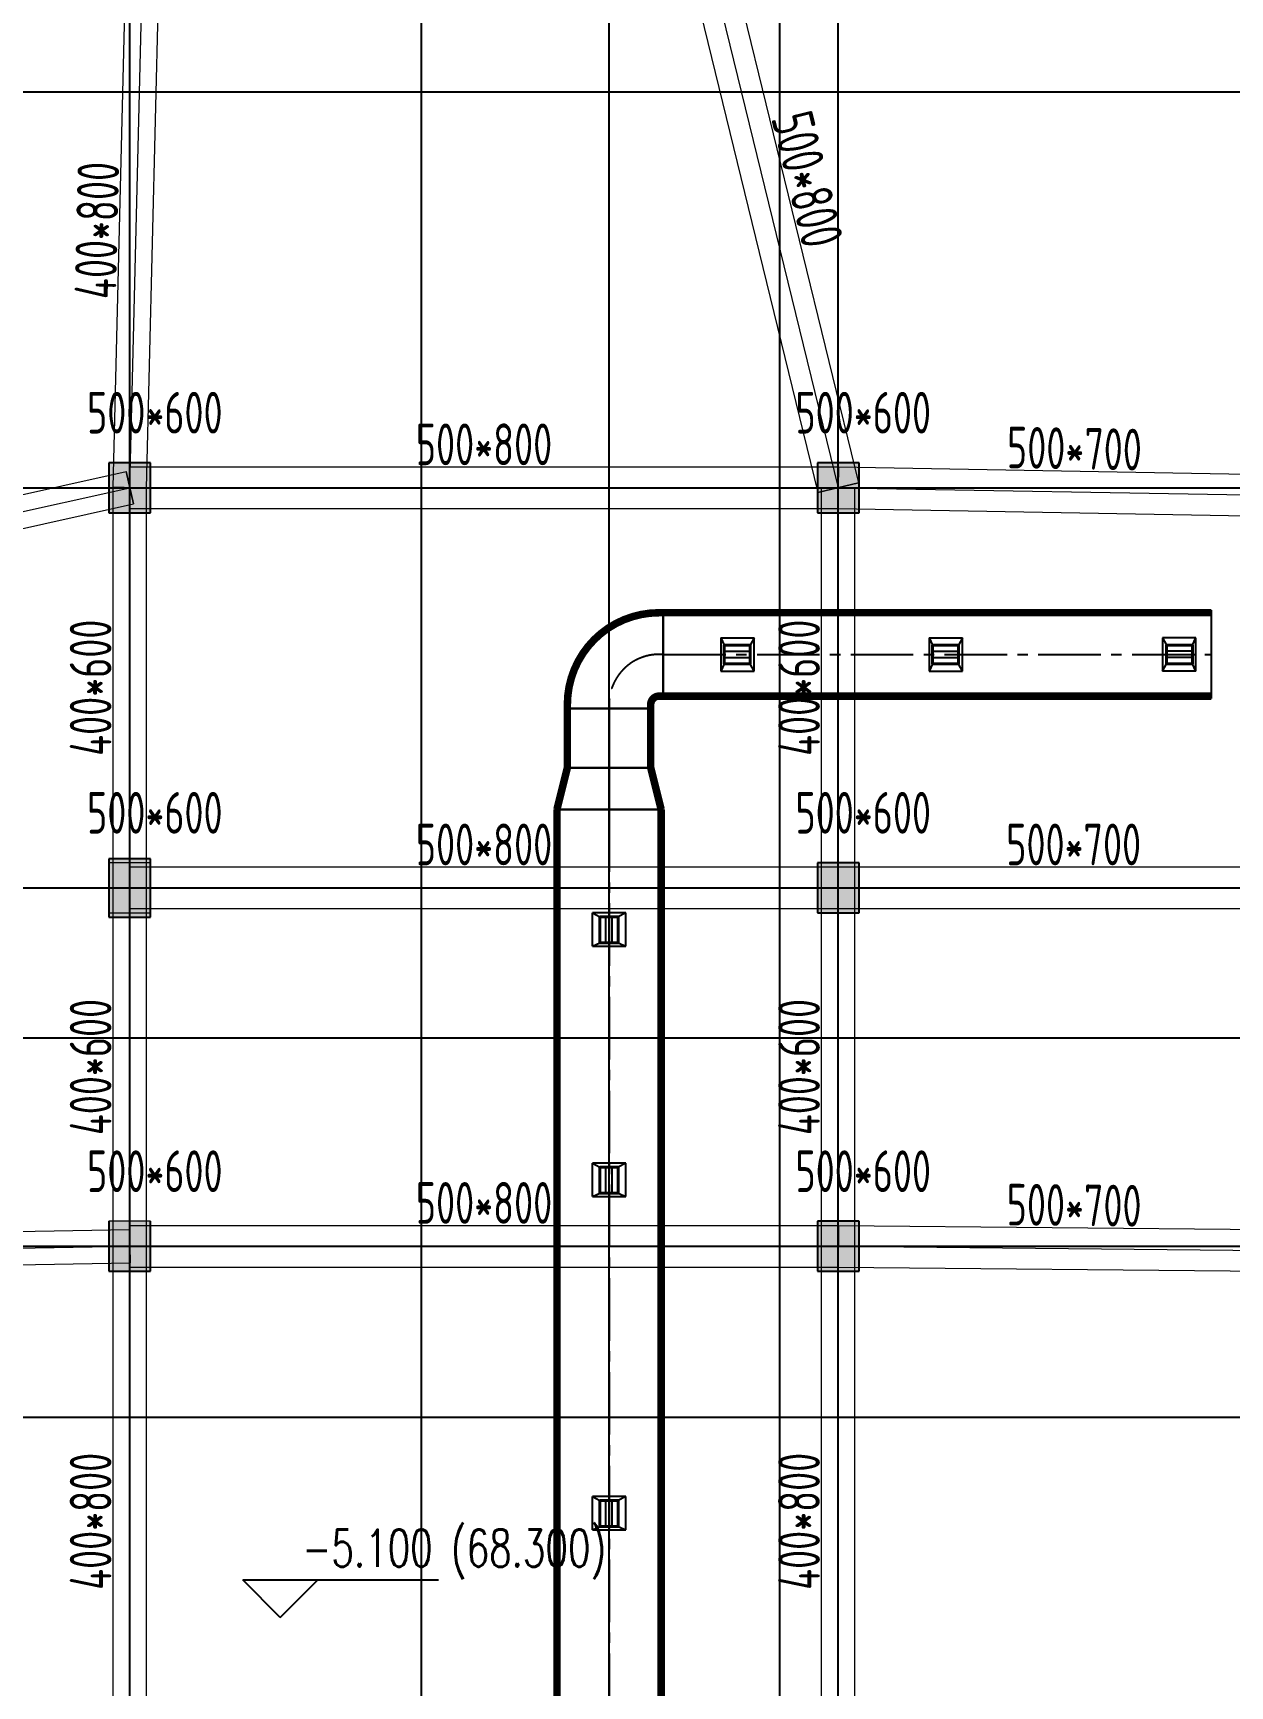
# Model space of a CAD drawing. Extents: x 369444 to 684549, y -549309 to 575337.
# Drawn here: x 390464 to 404824, y 371032 to 390861 of the extents above; entities that cross this region are included whole.
import ezdxf

# ---------------------------------------------------------------- set-up
doc = ezdxf.new("R2010")
doc.units = 0
doc.header["$LTSCALE"] = 1000
doc.header["$MEASUREMENT"] = 0
doc.linetypes.add('CENTER2', pattern=[1.125, 0.75, -0.125, 0.125, -0.125])
for name, color, linetype, lineweight, true_color in [('-1-0-1', 7, 'Continuous', 0, 0xc0c0c0), ('-1-1-2', 7, 'Continuous', 0, 0xc0c0c0), ('-2-0-1', 1, 'Continuous', 0, 0xff0000), ('-2-1-2', 9, 'Continuous', 0, 0x808080), ('11-6-1', 2, 'Continuous', 0, 0xffff00), ('11-6-2', 2, 'Continuous', 0, 0xffff00), ('11-6-5', 2, 'Continuous', 0, 0xffff00), ('12-6-1', 4, 'Continuous', 0, 0x00ffff), ('12-6-2', 4, 'Continuous', 0, 0x00ffff), ('12-6-5', 4, 'Continuous', 0, 0x00ffff)]:
    doc.layers.add(name, color=color, linetype=linetype, lineweight=lineweight, true_color=true_color)
for name, color, linetype in [('A-WALL-HATCH', 8, 'Continuous'), ('COLUMN', 9, 'Continuous'), ('DOTE', 1, 'Continuous'), ('DUCT-排烟中心线', 5, 'CENTER2'), ('DUCT-排烟法兰', 4, 'Continuous'), ('DUCT-排烟管', 2, 'Continuous'), ('DUCT-排烟管端线', 4, 'Continuous'), ('景观场地标高', 4, 'Continuous'), ('风管标注', 3, 'Continuous')]:
    doc.layers.add(name, color=color, linetype=linetype)
doc.styles.add('_TCH_DIM', font='SIMPLEX', dxfattribs={"bigfont": 'GBCBIG'})
doc.styles.add('yjkcad', font='yjkeng.shx', dxfattribs={"width": 0.7, "height": 250, "bigfont": 'yjkchn.shx'})

# ---------------------------------------------------------------- blocks, each defined once
blk = doc.blocks.new('N-风管')
at = {"color": 0, "linetype": 'Continuous'}
for p, q in [((38489234670.959183, 3905478080.368454, 2600), (38489235070.959183, 3905478080.368454, 2600)), ((38489237170.959183, 3905478080.368454, 2600), (38489237570.959183, 3905478080.368454, 2600)), ((38489240371.840157, 3905477680.368454, 2600), (38489239971.840157, 3905477680.368454, 2600)), ((38489233130.80629, 3905474378.917386, 2600), (38489233130.80629, 3905474778.917386, 2600)), ((38489233130.80629, 3905471378.917386, 2600), (38489233130.80629, 3905471778.917386, 2600)), ((38489233130.80629, 3905467379.417386, 2600), (38489233130.80629, 3905467779.417386, 2600))]:
    blk.add_line(p, q, dxfattribs=at)
at = {"color": 0}
for p, q in [((38489234670.959183, 3905478080.368454, 2600), (38489234670.959183, 3905477680.368454, 2600)), ((38489234670.959183, 3905478080.368454, 2600), (38489234710.959183, 3905477991.479566, 2600)), ((38489235070.959183, 3905478080.368454, 2600), (38489235022.959183, 3905477991.479566, 2600)), ((38489235070.959183, 3905477680.368454, 2600), (38489235070.959183, 3905478080.368454, 2600)), ((38489237170.959183, 3905478080.368454, 2600), (38489237170.959183, 3905477680.368454, 2600)), ((38489237170.959183, 3905478080.368454, 2600), (38489237210.959183, 3905477991.479566, 2600)), ((38489237570.959183, 3905478080.368454, 2600), (38489237522.959183, 3905477991.479566, 2600)), ((38489237570.959183, 3905477680.368454, 2600), (38489237570.959183, 3905478080.368454, 2600)), ((38489239971.840157, 3905478080.368454, 2600), (38489240019.840157, 3905477991.479566, 2600)), ((38489240371.840157, 3905478080.368454, 2600), (38489239971.840157, 3905478080.368454, 2600)), ((38489239971.840157, 3905478080.368454, 2600), (38489239971.840157, 3905477680.368454, 2600)), ((38489240331.840157, 3905477991.479566, 2600), (38489240371.840157, 3905478080.368454, 2600)), ((38489240371.840157, 3905477680.368454, 2600), (38489240371.840157, 3905478080.368454, 2600)), ((38489234710.959183, 3905477917.405491, 2600), (38489235022.959183, 3905477917.405491, 2600)), ((38489234710.959183, 3905477843.331418, 2600), (38489235022.959183, 3905477843.331418, 2600)), ((38489237210.959183, 3905477917.405491, 2600), (38489237522.959183, 3905477917.405491, 2600)), ((38489237210.959183, 3905477843.331418, 2600), (38489237522.959183, 3905477843.331418, 2600)), ((38489240331.840157, 3905477917.405491, 2600), (38489240019.840157, 3905477917.405491, 2600)), ((38489240331.840157, 3905477843.331418, 2600), (38489240019.840157, 3905477843.331418, 2600)), ((38489234710.959183, 3905477769.257343, 2600), (38489234670.959183, 3905477680.368454, 2600)), ((38489234670.959183, 3905477680.368454, 2600), (38489235070.959183, 3905477680.368454, 2600)), ((38489235070.959183, 3905477680.368454, 2600), (38489235022.959183, 3905477769.257343, 2600)), ((38489237210.959183, 3905477769.257343, 2600), (38489237170.959183, 3905477680.368454, 2600)), ((38489237170.959183, 3905477680.368454, 2600), (38489237570.959183, 3905477680.368454, 2600)), ((38489237570.959183, 3905477680.368454, 2600), (38489237522.959183, 3905477769.257343, 2600)), ((38489239971.840157, 3905477680.368454, 2600), (38489240019.840157, 3905477769.257343, 2600)), ((38489240371.840157, 3905477680.368454, 2600), (38489240331.840157, 3905477769.257343, 2600)), ((38489233530.80629, 3905474778.917386, 2600), (38489233130.80629, 3905474778.917386, 2600)), ((38489233130.80629, 3905474778.917386, 2600), (38489233219.695183, 3905474730.917386, 2600)), ((38489233293.769249, 3905474418.917386, 2600), (38489233293.769249, 3905474730.917386, 2600)), ((38489233367.84333, 3905474418.917386, 2600), (38489233367.84333, 3905474730.917386, 2600)), ((38489233530.80629, 3905474778.917386, 2600), (38489233441.917397, 3905474730.917386, 2600)), ((38489233530.80629, 3905474378.917386, 2600), (38489233530.80629, 3905474778.917386, 2600)), ((38489233130.80629, 3905474378.917386, 2600), (38489233219.695183, 3905474418.917386, 2600)), ((38489233130.80629, 3905474378.917386, 2600), (38489233530.80629, 3905474378.917386, 2600)), ((38489233441.917397, 3905474418.917386, 2600), (38489233530.80629, 3905474378.917386, 2600)), ((38489233530.80629, 3905471778.917386, 2600), (38489233130.80629, 3905471778.917386, 2600)), ((38489233130.80629, 3905471778.917386, 2600), (38489233219.695183, 3905471730.917386, 2600)), ((38489233293.769249, 3905471418.917386, 2600), (38489233293.769249, 3905471730.917386, 2600)), ((38489233367.84333, 3905471418.917386, 2600), (38489233367.84333, 3905471730.917386, 2600)), ((38489233530.80629, 3905471778.917386, 2600), (38489233441.917397, 3905471730.917386, 2600)), ((38489233530.80629, 3905471378.917386, 2600), (38489233530.80629, 3905471778.917386, 2600)), ((38489233130.80629, 3905471378.917386, 2600), (38489233219.695183, 3905471418.917386, 2600)), ((38489233130.80629, 3905471378.917386, 2600), (38489233530.80629, 3905471378.917386, 2600)), ((38489233441.917397, 3905471418.917386, 2600), (38489233530.80629, 3905471378.917386, 2600)), ((38489233530.80629, 3905467779.417386, 2600), (38489233130.80629, 3905467779.417386, 2600)), ((38489233130.80629, 3905467779.417386, 2600), (38489233219.695183, 3905467731.417386, 2600)), ((38489233293.769249, 3905467419.417386, 2600), (38489233293.769249, 3905467731.417386, 2600)), ((38489233367.84333, 3905467419.417386, 2600), (38489233367.84333, 3905467731.417386, 2600)), ((38489233530.80629, 3905467779.417386, 2600), (38489233441.917397, 3905467731.417386, 2600)), ((38489233530.80629, 3905467379.417386, 2600), (38489233530.80629, 3905467779.417386, 2600)), ((38489233130.80629, 3905467379.417386, 2600), (38489233219.695183, 3905467419.417386, 2600)), ((38489233130.80629, 3905467379.417386, 2600), (38489233530.80629, 3905467379.417386, 2600)), ((38489233441.917397, 3905467419.417386, 2600), (38489233530.80629, 3905467379.417386, 2600))]:
    blk.add_line(p, q, dxfattribs=at)
at = {"color": 0, "lineweight": 40}
for p, q in [((38489234710.959183, 3905477991.479566, 2600), (38489234710.959183, 3905477769.257343, 2600)), ((38489235022.959183, 3905477991.479566, 2600), (38489234710.959183, 3905477991.479566, 2600)), ((38489235022.959183, 3905477769.257343, 2600), (38489235022.959183, 3905477991.479566, 2600)), ((38489237210.959183, 3905477991.479566, 2600), (38489237210.959183, 3905477769.257343, 2600)), ((38489237522.959183, 3905477991.479566, 2600), (38489237210.959183, 3905477991.479566, 2600)), ((38489237522.959183, 3905477769.257343, 2600), (38489237522.959183, 3905477991.479566, 2600)), ((38489240019.840157, 3905477991.479566, 2600), (38489240019.840157, 3905477769.257343, 2600)), ((38489240019.840157, 3905477991.479566, 2600), (38489240331.840157, 3905477991.479566, 2600)), ((38489240331.840157, 3905477769.257343, 2600), (38489240331.840157, 3905477991.479566, 2600)), ((38489235022.959183, 3905477769.257343, 2600), (38489234710.959183, 3905477769.257343, 2600)), ((38489237522.959183, 3905477769.257343, 2600), (38489237210.959183, 3905477769.257343, 2600)), ((38489240019.840157, 3905477769.257343, 2600), (38489240331.840157, 3905477769.257343, 2600)), ((38489233441.917397, 3905474730.917386, 2600), (38489233219.695183, 3905474730.917386, 2600)), ((38489233219.695183, 3905474730.917386, 2600), (38489233219.695183, 3905474418.917386, 2600)), ((38489233441.917397, 3905474730.917386, 2600), (38489233441.917397, 3905474418.917386, 2600)), ((38489233219.695183, 3905474418.917386, 2600), (38489233441.917397, 3905474418.917386, 2600)), ((38489233441.917397, 3905471730.917386, 2600), (38489233219.695183, 3905471730.917386, 2600)), ((38489233219.695183, 3905471730.917386, 2600), (38489233219.695183, 3905471418.917386, 2600)), ((38489233441.917397, 3905471730.917386, 2600), (38489233441.917397, 3905471418.917386, 2600)), ((38489233219.695183, 3905471418.917386, 2600), (38489233441.917397, 3905471418.917386, 2600)), ((38489233441.917397, 3905467731.417386, 2600), (38489233219.695183, 3905467731.417386, 2600)), ((38489233219.695183, 3905467731.417386, 2600), (38489233219.695183, 3905467419.417386, 2600)), ((38489233441.917397, 3905467731.417386, 2600), (38489233441.917397, 3905467419.417386, 2600)), ((38489233219.695183, 3905467419.417386, 2600), (38489233441.917397, 3905467419.417386, 2600))]:
    blk.add_line(p, q, dxfattribs=at)
at = {"layer": 'DUCT-排烟中心线', "color": 0}
for p, q in [((38489233980.80629, 3905477880.368454), (38489233930.80629, 3905477880.368454)), ((38489233981.006287, 3905477880.368454), (38489240557.263641, 3905477880.368454)), ((38489233330.80629, 3905477280.368454), (38489233330.80629, 3905477230.368454)), ((38489233330.80629, 3905477230.168455), (38489233330.80629, 3905476521.40001)), ((38489233330.80629, 3905476521.200013), (38489233330.80629, 3905476021.200013)), ((38489233330.80629, 3905476021.000001), (38489233330.806267, 3905465128.899984))]:
    blk.add_line(p, q, dxfattribs=at)
blk.add_arc((38489233930.80629, 3905477280.368454), 600, 90, 179.9999999545, dxfattribs=at)
at = {"layer": 'DUCT-排烟法兰', "color": 0}
for p, q in [((38489233980.906288, 3905477350.368454), (38489233980.906288, 3905478410.368454)), ((38489240557.36364, 3905477350.368454), (38489240557.36364, 3905478410.368454)), ((38489232800.80629, 3905477230.268455), (38489233860.80629, 3905477230.268455)), ((38489232800.80629, 3905476521.300012), (38489233860.80629, 3905476521.300012)), ((38489232675.80629, 3905476021.100007), (38489233985.80629, 3905476021.100007))]:
    blk.add_line(p, q, dxfattribs=at)
at = {"layer": 'DUCT-排烟管', "color": 0, "const_width": 90}
for points in [[(38489233930.80629, 3905478380.368454, 0.4142135622), (38489232830.80629, 3905477280.368454)], [(38489233930.80629, 3905477380.368454, 0.4142135624), (38489233830.80629, 3905477280.368454)]]:
    blk.add_lwpolyline(points, format="xyb", dxfattribs=at)
for points in [[(38489233980.80629, 3905478380.368454), (38489233930.80629, 3905478380.368454)], [(38489240557.263641, 3905478380.368454), (38489233981.006287, 3905478380.368454)], [(38489233930.80629, 3905477380.368454), (38489233980.80629, 3905477380.368454)], [(38489233981.006287, 3905477380.368454), (38489240557.263641, 3905477380.368454)], [(38489232830.80629, 3905477280.368454), (38489232830.80629, 3905477230.368454)], [(38489232830.80629, 3905477230.168455), (38489232830.80629, 3905476521.40001)], [(38489233830.80629, 3905477230.368454), (38489233830.80629, 3905477280.368454)], [(38489233830.80629, 3905476521.40001), (38489233830.80629, 3905477230.168455)], [(38489232830.80629, 3905476521.200013), (38489232705.80629, 3905476021.200013)], [(38489233830.80629, 3905476521.200013), (38489233955.80629, 3905476021.200013)], [(38489232705.80629, 3905476021.000002), (38489232705.806267, 3905465128.899985)], [(38489233955.806267, 3905465128.899983), (38489233955.80629, 3905476021)]]:
    blk.add_lwpolyline(points, dxfattribs=at)
at = {"layer": 'DUCT-排烟管端线', "color": 0}
for p, q in [((38489233980.80629, 3905478380.368454), (38489233980.80629, 3905477380.368454)), ((38489233981.006287, 3905478380.368454), (38489233981.006287, 3905477380.368454)), ((38489240557.263641, 3905477380.368454), (38489240557.263641, 3905478380.368454)), ((38489232830.80629, 3905477230.368454), (38489233830.80629, 3905477230.368454)), ((38489233830.80629, 3905477230.168455), (38489232830.80629, 3905477230.168455)), ((38489232830.80629, 3905476521.40001), (38489233830.80629, 3905476521.40001)), ((38489233830.80629, 3905476521.200013), (38489232830.80629, 3905476521.200013)), ((38489232705.80629, 3905476021.200013), (38489233955.80629, 3905476021.200013)), ((38489233955.80629, 3905476021), (38489232705.80629, 3905476021.000002))]:
    blk.add_line(p, q, dxfattribs=at)

msp = doc.modelspace()

# ---------------------------------------------------------------- hatches: boundary and pattern name
at = {"layer": 'A-WALL-HATCH'}
for points in [[(391874.7, 385106.6), (391874.7, 385706.6), (391374.7, 385706.6), (391374.7, 385106.6)], [(400374.7, 385106.6), (400374.7, 385706.6), (399874.7, 385706.6), (399874.7, 385106.6)], [(391874.7, 380256.6), (391874.7, 380956.6), (391374.7, 380956.6), (391374.7, 380256.6)], [(400374.7, 380306.6), (400374.7, 380906.6), (399874.7, 380906.6), (399874.7, 380306.6)], [(391874.7, 376006.6), (391874.7, 376606.6), (391374.7, 376606.6), (391374.7, 376006.6)], [(400374.7, 376006.6), (400374.7, 376606.6), (399874.7, 376606.6), (399874.7, 376006.6)]]:
    msp.add_hatch(color=256, dxfattribs=at).paths.add_polyline_path(points)

# ---------------------------------------------------------------- linework, layer by layer
at = {"layer": '-1-0-1', "color": 0}
for p in [(391624.3, 385407.1, -3600), (400124.3, 385407.1, -3600), (391624.3, 380607.1, -3600), (400124.3, 380607.1, -3600), (391624.3, 376307.1, -3600), (400124.3, 376307.1, -3600)]:
    msp.add_point(p, dxfattribs=at)
at = {"layer": '-1-1-2', "color": 0}
for p, q in [((391624.3, 385407.1, -3600), (391624.3, 385407.1)), ((400124.3, 385407.1, -3600), (400124.3, 385407.1)), ((391624.3, 380607.1, -3600), (391624.3, 380607.1)), ((400124.3, 380607.1, -3600), (400124.3, 380607.1)), ((391624.3, 376307.1, -3600), (391624.3, 376307.1)), ((400124.3, 376307.1, -3600), (400124.3, 376307.1))]:
    msp.add_line(p, q, dxfattribs=at)
at = {"layer": '-2-0-1', "color": 0}
for p, q in [((398374.3, 392556.9, -3600), (400124.3, 385407.1, -3600)), ((391624.3, 385407.1, -3600), (391774.3, 391556.9, -3600)), ((385324.3, 384007.1, -3600), (391624.3, 385407.1, -3600)), ((391624.3, 385407.1, -3600), (400124.3, 385407.1, -3600)), ((391624.3, 380607.1, -3600), (391624.3, 385407.1, -3600)), ((400124.3, 385407.1, -3600), (405774.3, 385307.1, -3600)), ((400124.3, 380607.1, -3600), (400124.3, 385407.1, -3600)), ((391624.3, 380607.1, -3600), (400124.3, 380607.1, -3600)), ((391624.3, 376307.1, -3600), (391624.3, 380607.1, -3600)), ((400124.3, 376307.1, -3600), (400124.3, 380607.1, -3600)), ((400124.3, 380607.1, -3600), (405774.3, 380607.1, -3600)), ((385324.3, 376207.1, -3600), (391624.3, 376307.1, -3600)), ((391624.3, 376307.1, -3600), (400124.3, 376307.1, -3600)), ((391624.3, 369707.1, -3600), (391624.3, 376307.1, -3600)), ((400124.3, 369707.1, -3600), (400124.3, 376307.1, -3600)), ((400124.3, 376307.1, -3600), (405774.3, 376252, -3600))]:
    msp.add_line(p, q, dxfattribs=at)
at = {"layer": '-2-1-2', "color": 0}
for p, q in [((398374.3, 392556.9), (400124.3, 385407.1)), ((391624.3, 385407.1), (391774.3, 391556.9)), ((385324.3, 384007.1), (391624.3, 385407.1)), ((391624.3, 385407.1), (400124.3, 385407.1)), ((391624.3, 380607.1), (391624.3, 385407.1)), ((400124.3, 385407.1), (405774.3, 385307.1)), ((400124.3, 380607.1), (400124.3, 385407.1)), ((391624.3, 380607.1), (400124.3, 380607.1)), ((391624.3, 376307.1), (391624.3, 380607.1)), ((400124.3, 376307.1), (400124.3, 380607.1)), ((400124.3, 380607.1), (405774.3, 380607.1)), ((385324.3, 376207.1), (391624.3, 376307.1)), ((391624.3, 376307.1), (400124.3, 376307.1)), ((391624.3, 369707.1), (391624.3, 376307.1)), ((400124.3, 369707.1), (400124.3, 376307.1)), ((400124.3, 376307.1), (405774.3, 376252))]:
    msp.add_line(p, q, dxfattribs=at)
at = {"layer": '11-6-1', "color": 0}
for p, q in [((391374.3, 385707.1), (391374.3, 385107.1)), ((391874.3, 385707.1), (391374.3, 385707.1)), ((391374.3, 385707.1, -3600), (391374.3, 385107.1, -3600)), ((391874.3, 385707.1, -3600), (391374.3, 385707.1, -3600)), ((391374.3, 385707.1, -3600), (391374.3, 385707.1)), ((391874.3, 385107.1), (391874.3, 385707.1)), ((391874.3, 385107.1, -3600), (391874.3, 385707.1, -3600)), ((391874.3, 385707.1, -3600), (391874.3, 385707.1)), ((399874.3, 385707.1), (399874.3, 385107.1)), ((400374.3, 385707.1), (399874.3, 385707.1)), ((399874.3, 385707.1, -3600), (399874.3, 385107.1, -3600)), ((400374.3, 385707.1, -3600), (399874.3, 385707.1, -3600)), ((399874.3, 385707.1, -3600), (399874.3, 385707.1)), ((400374.3, 385107.1), (400374.3, 385707.1)), ((400374.3, 385107.1, -3600), (400374.3, 385707.1, -3600)), ((400374.3, 385707.1, -3600), (400374.3, 385707.1)), ((391374.3, 385107.1), (391874.3, 385107.1)), ((391374.3, 385107.1, -3600), (391874.3, 385107.1, -3600)), ((391374.3, 385107.1, -3600), (391374.3, 385107.1)), ((391874.3, 385107.1, -3600), (391874.3, 385107.1)), ((399874.3, 385107.1), (400374.3, 385107.1)), ((399874.3, 385107.1, -3600), (400374.3, 385107.1, -3600)), ((399874.3, 385107.1, -3600), (399874.3, 385107.1)), ((400374.3, 385107.1, -3600), (400374.3, 385107.1)), ((391374.3, 380907.1), (391374.3, 380307.1)), ((391874.3, 380907.1), (391374.3, 380907.1)), ((391374.3, 380907.1, -3600), (391374.3, 380307.1, -3600)), ((391874.3, 380907.1, -3600), (391374.3, 380907.1, -3600)), ((391374.3, 380907.1, -3600), (391374.3, 380907.1)), ((391874.3, 380307.1), (391874.3, 380907.1)), ((391874.3, 380307.1, -3600), (391874.3, 380907.1, -3600)), ((391874.3, 380907.1, -3600), (391874.3, 380907.1)), ((399874.3, 380907.1), (399874.3, 380307.1)), ((400374.3, 380907.1), (399874.3, 380907.1)), ((399874.3, 380907.1, -3600), (399874.3, 380307.1, -3600)), ((400374.3, 380907.1, -3600), (399874.3, 380907.1, -3600)), ((399874.3, 380907.1, -3600), (399874.3, 380907.1)), ((400374.3, 380307.1), (400374.3, 380907.1)), ((400374.3, 380307.1, -3600), (400374.3, 380907.1, -3600)), ((400374.3, 380907.1, -3600), (400374.3, 380907.1)), ((391374.3, 380307.1), (391874.3, 380307.1)), ((391374.3, 380307.1, -3600), (391874.3, 380307.1, -3600)), ((391374.3, 380307.1, -3600), (391374.3, 380307.1)), ((391874.3, 380307.1, -3600), (391874.3, 380307.1)), ((399874.3, 380307.1), (400374.3, 380307.1)), ((399874.3, 380307.1, -3600), (400374.3, 380307.1, -3600)), ((399874.3, 380307.1, -3600), (399874.3, 380307.1)), ((400374.3, 380307.1, -3600), (400374.3, 380307.1)), ((391374.3, 376607.1), (391374.3, 376007.1)), ((391874.3, 376607.1), (391374.3, 376607.1)), ((391374.3, 376607.1, -3600), (391374.3, 376007.1, -3600)), ((391874.3, 376607.1, -3600), (391374.3, 376607.1, -3600)), ((391374.3, 376607.1, -3600), (391374.3, 376607.1)), ((391874.3, 376007.1), (391874.3, 376607.1)), ((391874.3, 376007.1, -3600), (391874.3, 376607.1, -3600)), ((391874.3, 376607.1, -3600), (391874.3, 376607.1)), ((399874.3, 376607.1), (399874.3, 376007.1)), ((400374.3, 376607.1), (399874.3, 376607.1)), ((399874.3, 376607.1, -3600), (399874.3, 376007.1, -3600)), ((400374.3, 376607.1, -3600), (399874.3, 376607.1, -3600)), ((399874.3, 376607.1, -3600), (399874.3, 376607.1)), ((400374.3, 376007.1), (400374.3, 376607.1)), ((400374.3, 376007.1, -3600), (400374.3, 376607.1, -3600)), ((400374.3, 376607.1, -3600), (400374.3, 376607.1)), ((391374.3, 376007.1), (391874.3, 376007.1)), ((391374.3, 376007.1, -3600), (391874.3, 376007.1, -3600)), ((391374.3, 376007.1, -3600), (391374.3, 376007.1)), ((391874.3, 376007.1, -3600), (391874.3, 376007.1)), ((399874.3, 376007.1), (400374.3, 376007.1)), ((399874.3, 376007.1, -3600), (400374.3, 376007.1, -3600)), ((399874.3, 376007.1, -3600), (399874.3, 376007.1)), ((400374.3, 376007.1, -3600), (400374.3, 376007.1))]:
    msp.add_line(p, q, dxfattribs=at)
at = {"layer": '11-6-2', "color": 0}
for p, q in [((391624.3, 385407.1, -3600), (391624.3, 385407.1)), ((400124.3, 385407.1, -3600), (400124.3, 385407.1)), ((391624.3, 380607.1, -3600), (391624.3, 380607.1)), ((400124.3, 380607.1, -3600), (400124.3, 380607.1)), ((391624.3, 376307.1, -3600), (391624.3, 376307.1)), ((400124.3, 376307.1, -3600), (400124.3, 376307.1))]:
    msp.add_line(p, q, dxfattribs=at)
at = {"layer": '12-6-1', "color": 0}
for p, q in [((398131.5, 392497.5), (399881.5, 385347.6)), ((398131.5, 392497.5, -800), (399881.5, 385347.6, -800)), ((398617.2, 392616.4), (400367.2, 385466.5)), ((398617.2, 392616.4, -800), (400367.2, 385466.5, -800)), ((391424.4, 385411.9, -5100), (391574.4, 391561.8, -5100)), ((391424.4, 385411.9, -5900), (391574.4, 391561.8, -5900)), ((391824.3, 385402.2, -5100), (391974.3, 391552.1, -5100)), ((391824.3, 385402.2, -5900), (391974.3, 391552.1, -5900)), ((385280.9, 384202.3, -5100), (391580.9, 385602.3, -5100)), ((385280.9, 384202.3, -5900), (391580.9, 385602.3, -5900)), ((391580.9, 385602.3, -5100), (391667.7, 385211.8, -5100)), ((391580.9, 385602.3, -5900), (391580.9, 385602.3, -5100)), ((391667.7, 385211.8, -5900), (391580.9, 385602.3, -5900)), ((391624.3, 385657.1), (391624.3, 385157.1)), ((391624.3, 385657.1, -800), (391624.3, 385657.1)), ((391624.3, 385157.1, -800), (391624.3, 385657.1, -800)), ((391624.3, 385657.1), (400124.3, 385657.1)), ((391624.3, 385657.1, -800), (400124.3, 385657.1, -800)), ((400128.7, 385657), (400119.9, 385157.1)), ((400119.9, 385157.1, -700), (400128.7, 385657, -700)), ((400124.3, 385657.1), (400124.3, 385157.1)), ((400124.3, 385657.1, -800), (400124.3, 385657.1)), ((400124.3, 385157.1, -800), (400124.3, 385657.1, -800)), ((400128.7, 385657, -700), (400128.7, 385657)), ((400128.7, 385657), (405778.7, 385557)), ((400128.7, 385657, -700), (405778.7, 385557, -700)), ((391424.3, 385407.1, -5100), (391824.3, 385407.1, -5100)), ((391424.3, 385407.1, -5700), (391424.3, 385407.1, -5100)), ((391824.3, 385407.1, -5700), (391424.3, 385407.1, -5700)), ((391424.3, 380607.1, -5100), (391424.3, 385407.1, -5100)), ((391424.3, 380607.1, -5700), (391424.3, 385407.1, -5700)), ((391424.4, 385411.9, -5100), (391824.3, 385402.2, -5100)), ((391424.4, 385411.9, -5900), (391424.4, 385411.9, -5100)), ((391824.3, 385402.2, -5900), (391424.4, 385411.9, -5900)), ((391824.3, 385407.1, -5100), (391824.3, 385407.1, -5700)), ((391824.3, 380607.1, -5100), (391824.3, 385407.1, -5100)), ((391824.3, 380607.1, -5700), (391824.3, 385407.1, -5700)), ((391824.3, 385402.2, -5100), (391824.3, 385402.2, -5900)), ((400367.2, 385466.5), (399881.5, 385347.6)), ((399881.5, 385347.6, -800), (400367.2, 385466.5, -800)), ((399881.5, 385347.6), (399881.5, 385347.6, -800)), ((399924.3, 385407.1, -5100), (400324.3, 385407.1, -5100)), ((399924.3, 385407.1, -5700), (399924.3, 385407.1, -5100)), ((400324.3, 385407.1, -5700), (399924.3, 385407.1, -5700)), ((399924.3, 380607.1, -5100), (399924.3, 385407.1, -5100)), ((399924.3, 380607.1, -5700), (399924.3, 385407.1, -5700)), ((400324.3, 385407.1, -5100), (400324.3, 385407.1, -5700)), ((400324.3, 380607.1, -5100), (400324.3, 385407.1, -5100)), ((400324.3, 380607.1, -5700), (400324.3, 385407.1, -5700)), ((400367.2, 385466.5, -800), (400367.2, 385466.5)), ((385367.7, 383811.8, -5100), (391667.7, 385211.8, -5100)), ((385367.7, 383811.8, -5900), (391667.7, 385211.8, -5900)), ((391624.3, 385157.1), (391624.3, 385157.1, -800)), ((391624.3, 385157.1), (400124.3, 385157.1)), ((391624.3, 385157.1, -800), (400124.3, 385157.1, -800)), ((391667.7, 385211.8, -5100), (391667.7, 385211.8, -5900)), ((400119.9, 385157.1), (400119.9, 385157.1, -700)), ((400119.9, 385157.1), (405769.9, 385057.1)), ((400119.9, 385157.1, -700), (405769.9, 385057.1, -700)), ((400124.3, 385157.1), (400124.3, 385157.1, -800)), ((391624.3, 380857.1), (391624.3, 380357.1)), ((391624.3, 380857.1, -800), (391624.3, 380857.1)), ((391624.3, 380357.1, -800), (391624.3, 380857.1, -800)), ((391624.3, 380857.1), (400124.3, 380857.1)), ((391624.3, 380857.1, -800), (400124.3, 380857.1, -800)), ((400124.3, 380857.1), (400124.3, 380357.1)), ((400124.3, 380857.1, -700), (400124.3, 380857.1)), ((400124.3, 380357.1, -700), (400124.3, 380857.1, -700)), ((400124.3, 380857.1), (405774.3, 380857.1)), ((400124.3, 380857.1, -700), (405774.3, 380857.1, -700)), ((400124.3, 380857.1), (400124.3, 380357.1)), ((400124.3, 380857.1, -800), (400124.3, 380857.1)), ((400124.3, 380357.1, -800), (400124.3, 380857.1, -800)), ((391424.3, 380607.1, -5100), (391824.3, 380607.1, -5100)), ((391424.3, 380607.1, -5700), (391424.3, 380607.1, -5100)), ((391824.3, 380607.1, -5700), (391424.3, 380607.1, -5700)), ((391424.3, 380607.1, -5100), (391824.3, 380607.1, -5100)), ((391424.3, 380607.1, -5700), (391424.3, 380607.1, -5100)), ((391824.3, 380607.1, -5700), (391424.3, 380607.1, -5700)), ((391424.3, 376307.1, -5100), (391424.3, 380607.1, -5100)), ((391424.3, 376307.1, -5700), (391424.3, 380607.1, -5700)), ((391824.3, 380607.1, -5100), (391824.3, 380607.1, -5700)), ((391824.3, 380607.1, -5100), (391824.3, 380607.1, -5700)), ((391824.3, 376307.1, -5100), (391824.3, 380607.1, -5100)), ((391824.3, 376307.1, -5700), (391824.3, 380607.1, -5700)), ((399924.3, 380607.1, -5100), (400324.3, 380607.1, -5100)), ((399924.3, 380607.1, -5700), (399924.3, 380607.1, -5100)), ((400324.3, 380607.1, -5700), (399924.3, 380607.1, -5700)), ((399924.3, 380607.1, -5100), (400324.3, 380607.1, -5100)), ((399924.3, 380607.1, -5700), (399924.3, 380607.1, -5100)), ((400324.3, 380607.1, -5700), (399924.3, 380607.1, -5700)), ((399924.3, 376307.1, -5100), (399924.3, 380607.1, -5100)), ((399924.3, 376307.1, -5700), (399924.3, 380607.1, -5700)), ((400324.3, 380607.1, -5100), (400324.3, 380607.1, -5700)), ((400324.3, 380607.1, -5100), (400324.3, 380607.1, -5700)), ((400324.3, 376307.1, -5100), (400324.3, 380607.1, -5100)), ((400324.3, 376307.1, -5700), (400324.3, 380607.1, -5700)), ((391624.3, 380357.1), (391624.3, 380357.1, -800)), ((391624.3, 380357.1), (400124.3, 380357.1)), ((391624.3, 380357.1, -800), (400124.3, 380357.1, -800)), ((400124.3, 380357.1), (400124.3, 380357.1, -700)), ((400124.3, 380357.1), (405774.3, 380357.1)), ((400124.3, 380357.1, -700), (405774.3, 380357.1, -700)), ((400124.3, 380357.1), (400124.3, 380357.1, -800)), ((391624.3, 376557.1), (391624.3, 376057.1)), ((391624.3, 376557.1, -800), (391624.3, 376557.1)), ((391624.3, 376057.1, -800), (391624.3, 376557.1, -800)), ((391624.3, 376557.1), (400124.3, 376557.1)), ((391624.3, 376557.1, -800), (400124.3, 376557.1, -800)), ((400126.8, 376557), (400121.9, 376057.1)), ((400121.9, 376057.1, -700), (400126.8, 376557, -700)), ((400124.3, 376557.1), (400124.3, 376057.1)), ((400124.3, 376557.1, -800), (400124.3, 376557.1)), ((400124.3, 376057.1, -800), (400124.3, 376557.1, -800)), ((400126.8, 376557, -700), (400126.8, 376557)), ((400126.8, 376557), (405776.8, 376502)), ((400126.8, 376557, -700), (405776.8, 376502, -700)), ((385321.1, 376407, -5100), (391621.1, 376507, -5100)), ((385321.1, 376407, -5900), (391621.1, 376507, -5900)), ((391621.1, 376507, -5100), (391627.5, 376107.1, -5100)), ((391621.1, 376507, -5900), (391621.1, 376507, -5100)), ((391627.5, 376107.1, -5900), (391621.1, 376507, -5900)), ((391424.3, 376307.1, -5100), (391824.3, 376307.1, -5100)), ((391424.3, 376307.1, -5900), (391424.3, 376307.1, -5100)), ((391824.3, 376307.1, -5900), (391424.3, 376307.1, -5900)), ((391424.3, 369707.1, -5100), (391424.3, 376307.1, -5100)), ((391424.3, 369707.1, -5900), (391424.3, 376307.1, -5900)), ((391424.3, 376307.1, -5100), (391824.3, 376307.1, -5100)), ((391424.3, 376307.1, -5700), (391424.3, 376307.1, -5100)), ((391824.3, 376307.1, -5700), (391424.3, 376307.1, -5700)), ((391824.3, 376307.1, -5100), (391824.3, 376307.1, -5900)), ((391824.3, 369707.1, -5100), (391824.3, 376307.1, -5100)), ((391824.3, 369707.1, -5900), (391824.3, 376307.1, -5900)), ((391824.3, 376307.1, -5100), (391824.3, 376307.1, -5700)), ((399924.3, 376307.1, -5100), (400324.3, 376307.1, -5100)), ((399924.3, 376307.1, -5900), (399924.3, 376307.1, -5100)), ((400324.3, 376307.1, -5900), (399924.3, 376307.1, -5900)), ((399924.3, 369707.1, -5100), (399924.3, 376307.1, -5100)), ((399924.3, 369707.1, -5900), (399924.3, 376307.1, -5900)), ((399924.3, 376307.1, -5100), (400324.3, 376307.1, -5100)), ((399924.3, 376307.1, -5700), (399924.3, 376307.1, -5100)), ((400324.3, 376307.1, -5700), (399924.3, 376307.1, -5700)), ((400324.3, 376307.1, -5100), (400324.3, 376307.1, -5900)), ((400324.3, 369707.1, -5100), (400324.3, 376307.1, -5100)), ((400324.3, 369707.1, -5900), (400324.3, 376307.1, -5900)), ((400324.3, 376307.1, -5100), (400324.3, 376307.1, -5700)), ((385327.5, 376007.1, -5100), (391627.5, 376107.1, -5100)), ((385327.5, 376007.1, -5900), (391627.5, 376107.1, -5900)), ((391624.3, 376057.1), (391624.3, 376057.1, -800)), ((391624.3, 376057.1), (400124.3, 376057.1)), ((391624.3, 376057.1, -800), (400124.3, 376057.1, -800)), ((391627.5, 376107.1, -5100), (391627.5, 376107.1, -5900)), ((400121.9, 376057.1), (400121.9, 376057.1, -700)), ((400121.9, 376057.1), (405771.9, 376002)), ((400121.9, 376057.1, -700), (405771.9, 376002, -700)), ((400124.3, 376057.1), (400124.3, 376057.1, -800))]:
    msp.add_line(p, q, dxfattribs=at)
at = {"layer": '12-6-2', "color": 0}
for p, q in [((398374.3, 392556.9), (400124.3, 385407.1)), ((391624.3, 385407.1, -5100), (391774.3, 391556.9, -5100)), ((385324.3, 384007.1, -5100), (391624.3, 385407.1, -5100)), ((391624.3, 385407.1), (400124.3, 385407.1)), ((391624.3, 380607.1, -5100), (391624.3, 385407.1, -5100)), ((400124.3, 385407.1), (405774.3, 385307.1)), ((400124.3, 380607.1, -5100), (400124.3, 385407.1, -5100)), ((391624.3, 380607.1), (400124.3, 380607.1)), ((391624.3, 376307.1, -5100), (391624.3, 380607.1, -5100)), ((400124.3, 380607.1), (405774.3, 380607.1)), ((400124.3, 376307.1, -5100), (400124.3, 380607.1, -5100)), ((385324.3, 376207.1, -5100), (391624.3, 376307.1, -5100)), ((391624.3, 376307.1), (400124.3, 376307.1)), ((391624.3, 369707.1, -5100), (391624.3, 376307.1, -5100)), ((400124.3, 376307.1), (405774.3, 376252)), ((400124.3, 369707.1, -5100), (400124.3, 376307.1, -5100))]:
    msp.add_line(p, q, dxfattribs=at)
at = {"layer": 'COLUMN', "color": 8}
for p, q in [((391874.7, 385706.6), (391374.7, 385706.6)), ((391374.7, 385706.6), (391374.7, 385106.6)), ((391874.7, 385106.6), (391874.7, 385706.6)), ((400374.7, 385706.6), (399874.7, 385706.6)), ((399874.7, 385706.6), (399874.7, 385106.6)), ((400374.7, 385106.6), (400374.7, 385706.6)), ((391374.7, 385106.6), (391874.7, 385106.6)), ((399874.7, 385106.6), (400374.7, 385106.6)), ((391874.7, 380956.6), (391374.7, 380956.6)), ((391374.7, 380956.6), (391374.7, 380256.6)), ((391874.7, 380256.6), (391874.7, 380956.6)), ((400374.7, 380906.6), (399874.7, 380906.6)), ((399874.7, 380906.6), (399874.7, 380306.6)), ((400374.7, 380306.6), (400374.7, 380906.6)), ((391374.7, 380256.6), (391874.7, 380256.6)), ((399874.7, 380306.6), (400374.7, 380306.6)), ((391374.7, 376606.6), (391374.7, 376006.6)), ((391874.7, 376006.6), (391874.7, 376606.6)), ((400374.7, 376606.6), (399874.7, 376606.6)), ((399874.7, 376606.6), (399874.7, 376006.6)), ((400374.7, 376006.6), (400374.7, 376606.6)), ((391374.7, 376006.6), (391874.7, 376006.6)), ((399874.7, 376006.6), (400374.7, 376006.6))]:
    msp.add_line(p, q, dxfattribs=at)
at = {"layer": 'DOTE', "color": 8}
for p, q in [((391624.5, 59364.2), (391624.5, 476704.8)), ((395124.5, 59364.2), (395124.5, 476704.8)), ((397374.5, 59364.2), (397374.5, 476704.8)), ((399424.5, 261807), (399424.5, 476704.8)), ((400124.5, 261807), (400124.5, 476704.8))]:
    msp.add_line(p, q, dxfattribs=at)
at = {"layer": 'DOTE', "color": 8, "lineweight": -2}
for p, q in [((377844.4, 390157), (624570.9, 390157)), ((377844.4, 385407), (624570.9, 385407)), ((377844.4, 380607), (624570.9, 380607)), ((377844.4, 378807), (624570.9, 378807)), ((377844.4, 376307), (624570.9, 376307)), ((377844.4, 374257), (624570.9, 374257))]:
    msp.add_line(p, q, dxfattribs=at)
at = {"layer": '景观场地标高'}
for p, q in [((393430.1, 371855.1), (392980.1, 372305.1)), ((392980.1, 372305.1), (395327.6, 372305.1)), ((393430.1, 371855.1), (393880.1, 372305.1))]:
    msp.add_line(p, q, dxfattribs=at)

# ---------------------------------------------------------------- block references
at = {"layer": '风管标注', "color": 8}
msp.add_blockref('N-风管', (-38488835956.2, -3905094473.4), dxfattribs=at)

# ---------------------------------------------------------------- texts
at = {"layer": '11-6-5', "color": 0, "char_height": 500, "attachment_point": 8, "style": 'yjkcad'}
for insert in [(391924.3, 386057.1, -3600), (400424.3, 386057.1, -3600), (391924.3, 381257.1, -3600), (400424.3, 381257.1, -3600), (391924.3, 376957.1, -3600), (400424.3, 376957.1, -3600)]:
    msp.add_mtext('500*600', dxfattribs=dict(at, insert=insert))
at = {"layer": '12-6-5', "color": 0, "char_height": 500, "attachment_point": 8, "style": 'yjkcad'}
for s, insert, rotation in [('500*800', (399511.6, 389046.2), 283.75325), ('400*800', (391479.4, 388487.4), 88.60277), ('500*700', (402954.1, 385627), 358.98602), ('400*600', (391404.3, 383007.1), 90), ('400*600', (399904.3, 383007.1), 90), ('400*600', (391404.3, 378457.1), 90), ('400*600', (399904.3, 378457.1), 90), ('500*700', (402952, 376549.5), 359.44139), ('400*800', (391404.3, 373007.1), 90), ('400*800', (399904.3, 373007.1), 90)]:
    msp.add_mtext(s, dxfattribs=dict(at, insert=insert, rotation=rotation))
for s, insert in [('500*800', (395874.3, 385677.1)), ('500*800', (395874.3, 380877.1)), ('500*700', (402949.3, 380877.1)), ('500*800', (395874.3, 376577.1))]:
    msp.add_mtext(s, dxfattribs=dict(at, insert=insert))
at = {"layer": '景观场地标高', "color": 7, "style": '_TCH_DIM', "width": 0.705882}
for s, p in [('(68.300)', (395477.6, 372462.6)), ('-5.100', (393692.6, 372462.6))]:
    msp.add_text(s, height=446.25, dxfattribs=at).set_placement(p)

doc.saveas('drawing.dxf')
